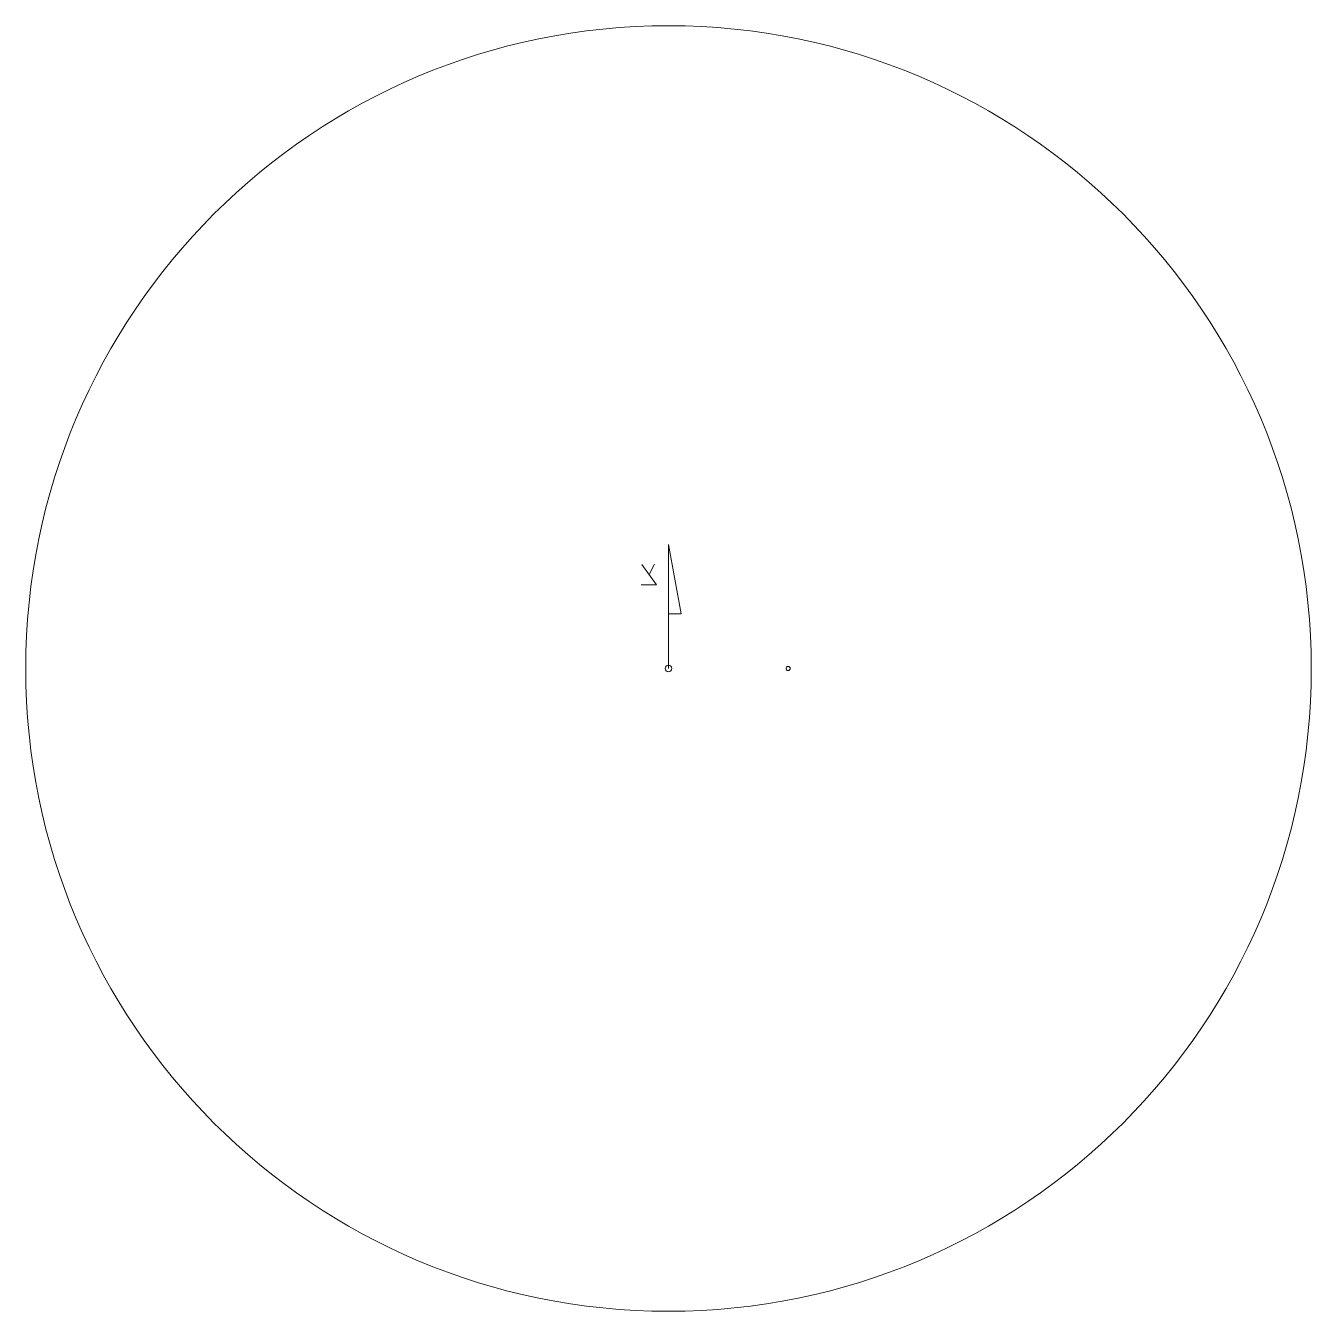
# Model space of a CAD drawing. Header units: inches. Extents: x -1075 to 1075, y -1075 to 1075.
import ezdxf

# ---------------------------------------------------------------- set-up
doc = ezdxf.new("R2010")
doc.units = ezdxf.units.IN
doc.header["$MEASUREMENT"] = 0
doc.layers.add('muni_area', color=1, linetype='Continuous', lineweight=9, transparency=0.5)
for name, color, linetype, lineweight in [('muni_area_apartment', 1, 'Continuous', 0), ('muni_area_code', 1, 'Continuous', 0), ('muni_area_code_before', 1, 'Continuous', 0), ('muni_area_height', 1, 'Continuous', 0), ('muni_area_heter', 1, 'Continuous', 0), ('muni_area_id', 1, 'Continuous', 0), ('muni_floor', 6, 'Continuous', 0)]:
    doc.layers.add(name, color=color, linetype=linetype, lineweight=lineweight)
doc.styles.add('H', font='HEBTXT')

# ---------------------------------------------------------------- blocks, each defined once
blk = doc.blocks.new('muni_floor')
at = {"layer": 'muni_floor'}
for points in [[(139.7, 45.7), (139.7, 20.2), (174.1, 44.6)], [(157.2, 32.6), (174.6, 23.5)], [(0, 0), (207.3, 0), (91.5, -21.4)], [(91.5, -21.4), (91.5, 0)]]:
    blk.add_lwpolyline(points, dxfattribs=at)
blk.add_circle((0, 0), 5.68, dxfattribs=at)
at = {"layer": 'muni_floor', "style": 'H'}
for tag, p in [('Y', (-136.9, -18.1)), ('X', (-105.9, -18.1)), ('Absolute_height', (-73.7, -18.1)), ('HEIGHT', (-38.2, -18.1)), ('BUILDING', (-9.2, -17.9)), ('FLOOR', (22.4, -17.7))]:
    blk.add_attdef(tag, p, '', height=20, rotation=270, dxfattribs=at)
at = {"layer": 'muni_floor', "style": 'H', "flags": 3}
blk.add_attdef('north', (207.3, 0), '', height=0.1, rotation=270, dxfattribs=at)
blk = doc.blocks.new('muni_area')
at = {"layer": 'muni_area'}
blk.add_circle((0, 0), 3.52, dxfattribs=at)
at = {"layer": 'muni_area_apartment', "style": 'H'}
blk.add_attdef('APARTMENT', (12.2, -95.8), '', height=20, dxfattribs=at)
at = {"layer": 'muni_area_code', "style": 'H'}
blk.add_attdef('CODE', (12.1, -26.3), '', height=20, dxfattribs=at)
at = {"layer": 'muni_area_code_before', "style": 'H'}
blk.add_attdef('CODE_BEFORE', (12.1, -62.3), '', height=20, dxfattribs=at)
at = {"layer": 'muni_area_height', "style": 'H'}
blk.add_attdef('HEIGHT', (12.9, -133.7), '', height=20, dxfattribs=at)
at = {"layer": 'muni_area_heter', "style": 'H'}
blk.add_attdef('HETER', (12.1, -166.1), '', height=20, dxfattribs=at)
at = {"layer": 'muni_area_id', "style": 'H'}
blk.add_attdef('ID', (11.9, 8.4), '', height=20, dxfattribs=at)

msp = doc.modelspace()

# ---------------------------------------------------------------- linework, layer by layer
at = {"layer": 'muni_area'}
msp.add_circle((0, 0), 1074.8, dxfattribs=at)

# ---------------------------------------------------------------- block references
msp.add_blockref('muni_area', (200, 0), dxfattribs=at)
at = {"layer": 'muni_floor', "rotation": 90}
msp.add_blockref('muni_floor', (0, 0), dxfattribs=at)

doc.saveas('drawing.dxf')
